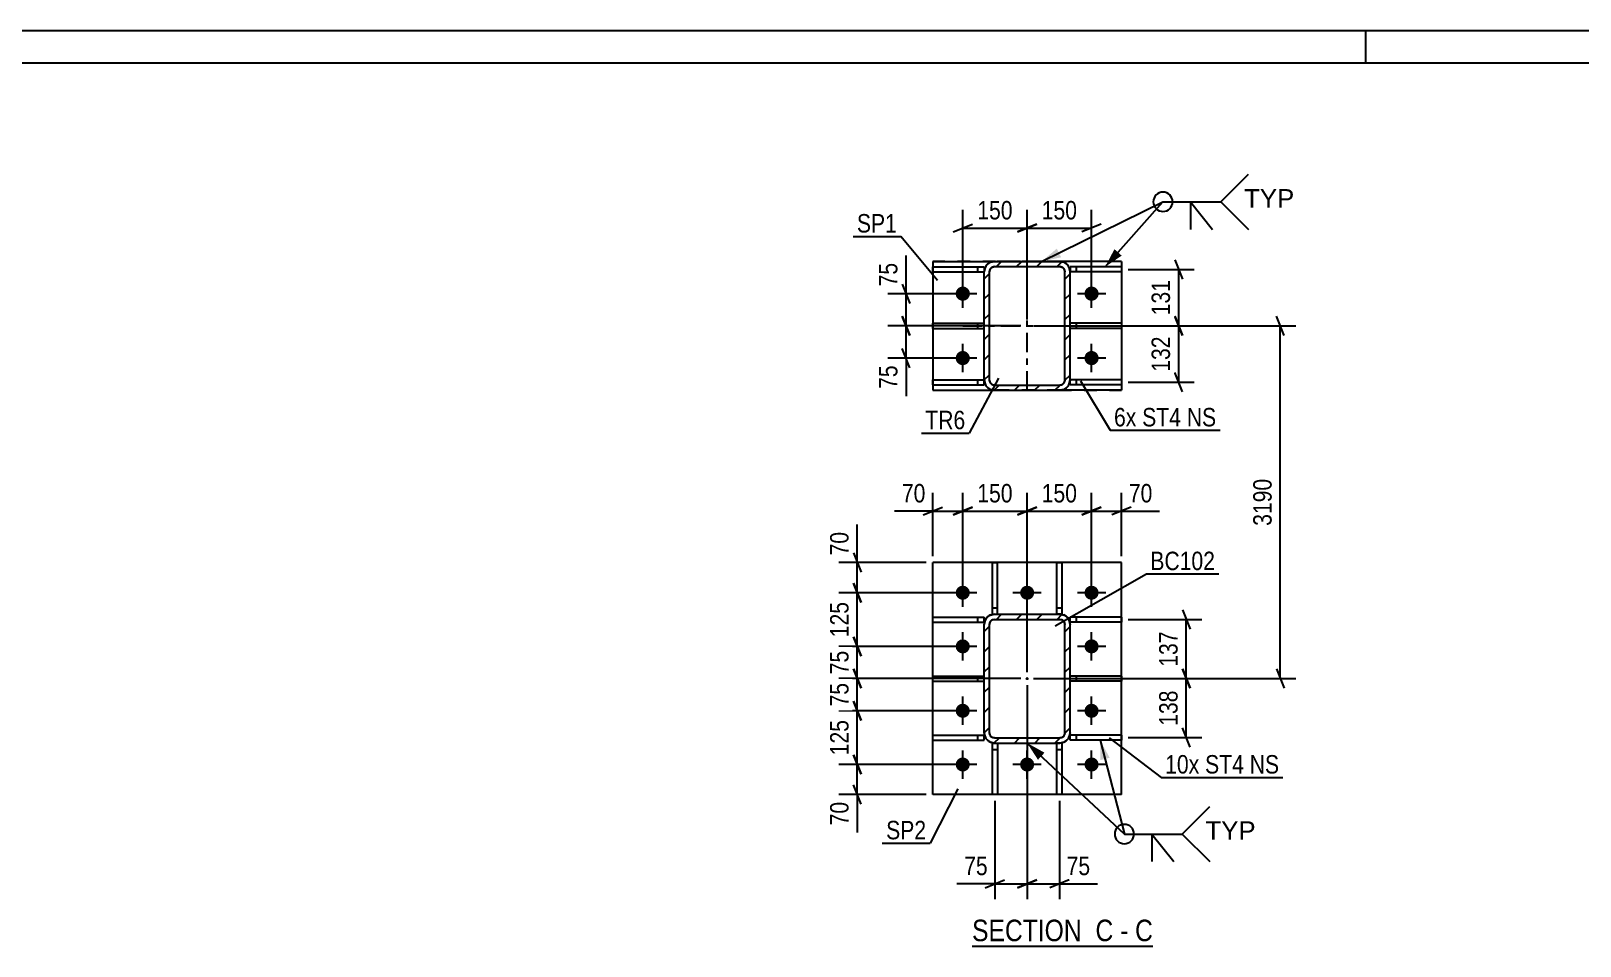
# Model space of a CAD drawing. Header units: millimetres. Extents: x -109 to 1080, y -501 to 340.
# Drawn here: x 662.5 to 903.1, y 197.4 to 339.5 of the extents above; entities that cross this region are included whole.
import ezdxf

# ---------------------------------------------------------------- set-up
doc = ezdxf.new("R2010")
doc.units = ezdxf.units.MM
doc.linetypes.add('DXK_LINE_DOT2', pattern=[3.9198, 1.9599, -1.9599])
doc.linetypes.add('DXK_LINE_DOT3', pattern=[5.9187, 2.979, -0.9799, 0.9799, -0.9799])
doc.styles.add('Arial', font='ARIAL.TTF', dxfattribs={"height": 0.2})
doc.styles.add('Arial Narrow', font='ARIALN.TTF', dxfattribs={"height": 0.2})

# ---------------------------------------------------------------- blocks, each defined once
blk = doc.blocks.new('Unknown-389666448-1162')
at = {"color": 5, "linetype": 'Continuous'}
for p, q in [((1079.83, 339.51), (-109.17, 339.51)), ((869.83, 334.51), (869.83, 339.51)), ((1074.83, 334.51), (-104.17, 334.51))]:
    blk.add_line(p, q, dxfattribs=at)
blk = doc.blocks.new('Unknown-389666448-14 - 2892')
at = {"color": 6, "linetype": 'Continuous'}
blk.add_line((808.67, 197.44), (836.75, 197.44), dxfattribs=at)
at = {"color": 0, "linetype": 'Continuous'}
blk.add_wipeout([(826.78, 198.19), (826.78, 201.69), (808.67, 201.69), (808.67, 198.19)], dxfattribs=at)
at = {"color": 7, "linetype": 'Continuous', "style": 'Arial Narrow'}
blk.add_text('SECTION ', height=3.34, dxfattribs=at).set_placement((808.67, 198.19))
at = {"color": 0, "linetype": 'Continuous'}
blk.add_wipeout([(830.6, 198.19), (830.6, 201.69), (827.83, 201.69), (827.83, 198.19)], dxfattribs=at)
at = {"color": 7, "linetype": 'Continuous', "style": 'Arial Narrow'}
blk.add_text('C', height=3.34, dxfattribs=at).set_placement((827.83, 198.19))
at = {"color": 0, "linetype": 'Continuous'}
blk.add_wipeout([(832.93, 198.19), (832.93, 201.69), (831.65, 201.69), (831.65, 198.19)], dxfattribs=at)
at = {"color": 7, "linetype": 'Continuous', "style": 'Arial Narrow'}
blk.add_text('-', height=3.34, dxfattribs=at).set_placement((831.65, 198.19))
at = {"color": 0, "linetype": 'Continuous'}
blk.add_wipeout([(836.75, 198.19), (836.75, 201.69), (833.98, 201.69), (833.98, 198.19)], dxfattribs=at)
at = {"color": 7, "linetype": 'Continuous', "style": 'Arial Narrow'}
blk.add_text('C', height=3.34, dxfattribs=at).set_placement((833.98, 198.19))
blk = doc.blocks.new('Part-389666448-2923 - 2892')
at = {"color": 2, "linetype": 'Continuous'}
for p, q in [((831.89, 248.52), (823.89, 248.52)), ((823.89, 247.72), (823.89, 248.52)), ((831.89, 248.52), (831.89, 247.72)), ((831.89, 247.72), (823.89, 247.72))]:
    blk.add_line(p, q, dxfattribs=at)
at = {"color": 7, "linetype": 'DXK_LINE_DOT2'}
blk.add_line((824.89, 247.72), (824.89, 248.52), dxfattribs=at)
blk = doc.blocks.new('Bolt-389666448-2992 - 2892')
at = {"linetype": 'Continuous'}
for points in [[(807.22, 299.82), (807.45, 299.8), (807.67, 299.73), (807.87, 299.61), (808.04, 299.46), (808.17, 299.27), (808.27, 299.06), (808.32, 298.84), (808.32, 298.61), (808.27, 298.38), (808.17, 298.17), (808.04, 297.99), (807.87, 297.83), (807.67, 297.72), (807.45, 297.65), (807.22, 297.62), (806.99, 297.65), (806.77, 297.72), (806.58, 297.83), (806.4, 297.99), (806.27, 298.17), (806.18, 298.38), (806.13, 298.61), (806.13, 298.84), (806.18, 299.06), (806.27, 299.27), (806.4, 299.46), (806.58, 299.61), (806.77, 299.73), (806.99, 299.8)], [(827.22, 299.82), (827.45, 299.8), (827.67, 299.73), (827.87, 299.61), (828.04, 299.46), (828.17, 299.27), (828.27, 299.06), (828.32, 298.84), (828.32, 298.61), (828.27, 298.38), (828.17, 298.17), (828.04, 297.99), (827.87, 297.83), (827.67, 297.72), (827.45, 297.65), (827.22, 297.62), (826.99, 297.65), (826.77, 297.72), (826.58, 297.83), (826.4, 297.99), (826.27, 298.17), (826.18, 298.38), (826.13, 298.61), (826.13, 298.84), (826.18, 299.06), (826.27, 299.27), (826.4, 299.46), (826.58, 299.61), (826.77, 299.73), (826.99, 299.8)], [(807.22, 289.82), (807.45, 289.8), (807.67, 289.73), (807.87, 289.61), (808.04, 289.46), (808.17, 289.27), (808.27, 289.06), (808.32, 288.84), (808.32, 288.61), (808.27, 288.38), (808.17, 288.17), (808.04, 287.99), (807.87, 287.83), (807.67, 287.72), (807.45, 287.65), (807.22, 287.62), (806.99, 287.65), (806.77, 287.72), (806.58, 287.83), (806.4, 287.99), (806.27, 288.17), (806.18, 288.38), (806.13, 288.61), (806.13, 288.84), (806.18, 289.06), (806.27, 289.27), (806.4, 289.46), (806.58, 289.61), (806.77, 289.73), (806.99, 289.8)], [(827.22, 289.82), (827.45, 289.8), (827.67, 289.73), (827.87, 289.61), (828.04, 289.46), (828.17, 289.27), (828.27, 289.06), (828.32, 288.84), (828.32, 288.61), (828.27, 288.38), (828.17, 288.17), (828.04, 287.99), (827.87, 287.83), (827.67, 287.72), (827.45, 287.65), (827.22, 287.62), (826.99, 287.65), (826.77, 287.72), (826.58, 287.83), (826.4, 287.99), (826.27, 288.17), (826.18, 288.38), (826.13, 288.61), (826.13, 288.84), (826.18, 289.06), (826.27, 289.27), (826.4, 289.46), (826.58, 289.61), (826.77, 289.73), (826.99, 289.8)]]:
    blk.add_hatch(color=1, dxfattribs=at).paths.add_polyline_path(points)
at = {"color": 1, "linetype": 'Continuous'}
for p, q in [((807.22, 296.52), (807.22, 300.92)), ((827.22, 296.52), (827.22, 300.92)), ((809.42, 298.72), (805.02, 298.72)), ((829.42, 298.72), (825.02, 298.72)), ((809.42, 288.72), (805.02, 288.72)), ((807.22, 286.52), (807.22, 290.92)), ((829.42, 288.72), (825.02, 288.72)), ((827.22, 286.52), (827.22, 290.92))]:
    blk.add_line(p, q, dxfattribs=at)
blk = doc.blocks.new('Part-389666448-2928 - 2892')
at = {"color": 2, "linetype": 'Continuous'}
for p, q in [((831.89, 230.19), (823.89, 230.19)), ((823.89, 229.39), (823.89, 230.19)), ((831.89, 229.39), (823.89, 229.39)), ((831.89, 230.19), (831.89, 229.39))]:
    blk.add_line(p, q, dxfattribs=at)
at = {"color": 7, "linetype": 'DXK_LINE_DOT2'}
blk.add_line((824.89, 229.39), (824.89, 230.19), dxfattribs=at)
blk = doc.blocks.new('Part-389666448-2968 - 2892')
at = {"color": 2, "linetype": 'Continuous'}
for p, q in [((831.89, 239.36), (823.89, 239.36)), ((831.89, 238.56), (823.89, 238.56)), ((831.89, 239.36), (831.89, 238.56))]:
    blk.add_line(p, q, dxfattribs=at)
at = {"color": 7, "linetype": 'DXK_LINE_DOT2'}
for p, q in [((823.89, 238.56), (823.89, 239.36)), ((824.89, 238.56), (824.89, 239.36))]:
    blk.add_line(p, q, dxfattribs=at)
blk = doc.blocks.new('Part-389666448-3024 - 2892')
at = {"color": 2, "linetype": 'Continuous'}
for p, q in [((831.89, 302.89), (823.89, 302.89)), ((823.89, 302.89), (823.89, 302.12)), ((831.89, 302.09), (823.89, 302.09)), ((831.89, 302.89), (831.89, 302.09))]:
    blk.add_line(p, q, dxfattribs=at)
at = {"color": 7, "linetype": 'DXK_LINE_DOT2'}
for p, q in [((823.89, 302.12), (823.89, 302.09)), ((824.89, 302.09), (824.89, 302.89))]:
    blk.add_line(p, q, dxfattribs=at)
blk = doc.blocks.new('Part-389666448-2903 - 2892')
at = {"linetype": 'Continuous'}
h = blk.add_hatch(dxfattribs=at)
h.set_pattern_fill('', scale=0.7, style=0, pattern_type=0)
h.set_pattern_definition([(45, (810.5554, 285.3222), (-1.57154, 1.57154), [])])
h.paths.add_polyline_path([(810.56, 302.12), (810.56, 285.32), (810.68, 284.71), (811.02, 284.19), (811.54, 283.84), (812.16, 283.72), (822.29, 283.72), (822.9, 283.84), (823.42, 284.19), (823.77, 284.71), (823.89, 285.32), (823.89, 302.12), (823.77, 302.73), (823.42, 303.25), (822.9, 303.6), (822.29, 303.72), (812.16, 303.72), (811.54, 303.6), (811.02, 303.25), (810.68, 302.73)])
h.paths.add_polyline_path([(811.59, 302.69), (811.85, 302.86), (812.16, 302.92), (822.29, 302.92), (822.59, 302.86), (822.85, 302.69), (823.03, 302.43), (823.09, 302.12), (823.09, 285.32), (823.03, 285.02), (822.85, 284.76), (822.59, 284.58), (822.29, 284.52), (812.16, 284.52), (811.85, 284.58), (811.59, 284.76), (811.42, 285.02), (811.36, 285.32), (811.36, 302.12), (811.42, 302.43)])
at = {"color": 7, "linetype": 'DXK_LINE_DOT2'}
for p, q in [((811.54, 303.6), (812.16, 303.72)), ((812.16, 303.72), (822.29, 303.72)), ((822.29, 303.72), (822.9, 303.6)), ((810.56, 302.12), (810.68, 302.73)), ((810.56, 285.32), (810.56, 302.12)), ((811.42, 302.43), (811.36, 302.12)), ((811.36, 285.32), (811.36, 302.12)), ((812.16, 302.92), (811.85, 302.86)), ((812.16, 302.92), (822.29, 302.92)), ((822.59, 302.86), (822.29, 302.92)), ((823.09, 302.12), (823.03, 302.43)), ((823.09, 285.32), (823.09, 302.12)), ((823.77, 302.73), (823.89, 302.12)), ((823.89, 285.32), (823.89, 302.12)), ((810.68, 284.71), (810.56, 285.32)), ((811.36, 285.32), (811.42, 285.02)), ((812.16, 283.72), (811.54, 283.84)), ((811.85, 284.58), (812.16, 284.52)), ((812.16, 284.52), (822.29, 284.52)), ((822.29, 284.52), (822.59, 284.58)), ((822.9, 283.84), (822.29, 283.72)), ((823.03, 285.02), (823.09, 285.32)), ((823.89, 285.32), (823.77, 284.71)), ((812.16, 283.72), (822.29, 283.72))]:
    blk.add_line(p, q, dxfattribs=at)
at = {"color": 2, "linetype": 'Continuous'}
for p, q in [((812.16, 303.72), (811.54, 303.6)), ((812.16, 303.72), (822.29, 303.72)), ((822.9, 303.6), (822.29, 303.72)), ((810.68, 302.73), (810.56, 302.12)), ((810.56, 285.32), (810.56, 302.12)), ((811.36, 302.12), (811.42, 302.43)), ((811.36, 285.32), (811.36, 302.12)), ((811.85, 302.86), (812.16, 302.92)), ((812.16, 302.92), (822.29, 302.92)), ((822.29, 302.92), (822.59, 302.86)), ((823.03, 302.43), (823.09, 302.12)), ((823.09, 285.32), (823.09, 302.12)), ((823.89, 302.12), (823.77, 302.73)), ((823.89, 285.32), (823.89, 302.12)), ((810.56, 285.32), (810.68, 284.71)), ((811.42, 285.02), (811.36, 285.32)), ((811.54, 283.84), (812.16, 283.72)), ((812.16, 284.52), (811.85, 284.58)), ((812.16, 284.52), (822.29, 284.52)), ((822.59, 284.58), (822.29, 284.52)), ((822.29, 283.72), (822.9, 283.84)), ((823.09, 285.32), (823.03, 285.02)), ((823.77, 284.71), (823.89, 285.32)), ((812.16, 283.72), (822.29, 283.72))]:
    blk.add_line(p, q, dxfattribs=at)
at = {"color": 7, "linetype": 'DXK_LINE_DOT3'}
for p, q in [((817.22, 283.72), (817.22, 303.72)), ((807.22, 293.72), (827.22, 293.72))]:
    blk.add_line(p, q, dxfattribs=at)
at = {"color": 7, "linetype": 'DXK_LINE_DOT2'}
for centre, radius, start, end in [((812.16, 302.12), 1.6, 112.5, 157.5), ((822.29, 302.12), 1.6, 22.5, 67.5), ((812.16, 302.12), 0.8, 112.5, 157.5), ((822.29, 302.12), 0.8, 22.5, 67.5), ((812.16, 285.32), 1.6, 202.5, 247.5), ((812.16, 285.32), 0.8, 202.5, 247.5), ((822.29, 285.32), 0.8, 292.5, 337.5), ((822.29, 285.32), 1.6, 292.5, 337.5)]:
    blk.add_arc(centre, radius, start, end, dxfattribs=at)
at = {"color": 2, "linetype": 'Continuous'}
for centre, radius, start, end in [((812.16, 302.12), 1.6, 112.5, 157.5), ((822.29, 302.12), 1.6, 22.5, 67.5), ((812.16, 302.12), 0.8, 112.5, 157.5), ((822.29, 302.12), 0.8, 22.5, 67.5), ((812.16, 285.32), 1.6, 202.5, 247.5), ((812.16, 285.32), 0.8, 202.5, 247.5), ((822.29, 285.32), 0.8, 292.5, 337.5), ((822.29, 285.32), 1.6, 292.5, 337.5)]:
    blk.add_arc(centre, radius, start, end, dxfattribs=at)
blk = doc.blocks.new('Part-389666448-2908 - 2892')
at = {"linetype": 'Continuous'}
h = blk.add_hatch(dxfattribs=at)
h.set_pattern_fill('', scale=0.7, style=0, pattern_type=0)
h.set_pattern_definition([(45, (810.5554, 230.5555), (-1.57154, 1.57154), [])])
h.paths.add_polyline_path([(810.56, 247.36), (810.56, 230.56), (810.68, 229.94), (811.02, 229.42), (811.54, 229.08), (812.16, 228.96), (822.29, 228.96), (822.9, 229.08), (823.42, 229.42), (823.77, 229.94), (823.89, 230.56), (823.89, 247.36), (823.77, 247.97), (823.42, 248.49), (822.9, 248.83), (822.29, 248.96), (812.16, 248.96), (811.54, 248.83), (811.02, 248.49), (810.68, 247.97)])
h.paths.add_polyline_path([(811.59, 247.92), (811.85, 248.09), (812.16, 248.16), (822.29, 248.16), (822.59, 248.09), (822.85, 247.92), (823.03, 247.66), (823.09, 247.36), (823.09, 230.56), (823.03, 230.25), (822.85, 229.99), (822.59, 229.82), (822.29, 229.76), (812.16, 229.76), (811.85, 229.82), (811.59, 229.99), (811.42, 230.25), (811.36, 230.56), (811.36, 247.36), (811.42, 247.66)])
blk.add_hatch(color=30, dxfattribs=at).paths.add_polyline_path([(817.22, 238.86, -1), (817.22, 239.06, -1)])
at = {"color": 7, "linetype": 'DXK_LINE_DOT2'}
for p, q in [((810.56, 247.36), (810.68, 247.97)), ((811.54, 248.83), (812.16, 248.96)), ((812.16, 248.16), (811.85, 248.09)), ((812.16, 248.96), (822.29, 248.96)), ((812.16, 248.16), (822.29, 248.16)), ((822.29, 248.96), (822.9, 248.83)), ((822.59, 248.09), (822.29, 248.16)), ((823.77, 247.97), (823.89, 247.36)), ((810.56, 230.56), (810.56, 247.36)), ((811.42, 247.66), (811.36, 247.36)), ((811.36, 230.56), (811.36, 247.36)), ((823.09, 247.36), (823.03, 247.66)), ((823.09, 230.56), (823.09, 247.36)), ((823.89, 230.56), (823.89, 247.36)), ((810.68, 229.94), (810.56, 230.56)), ((811.36, 230.56), (811.42, 230.25)), ((812.16, 228.96), (811.54, 229.08)), ((811.85, 229.82), (812.16, 229.76)), ((812.16, 229.76), (822.29, 229.76)), ((812.16, 228.96), (822.29, 228.96)), ((822.29, 229.76), (822.59, 229.82)), ((822.9, 229.08), (822.29, 228.96)), ((823.03, 230.25), (823.09, 230.56)), ((823.89, 230.56), (823.77, 229.94))]:
    blk.add_line(p, q, dxfattribs=at)
at = {"color": 2, "linetype": 'Continuous'}
for p, q in [((810.68, 247.97), (810.56, 247.36)), ((812.16, 248.96), (811.54, 248.83)), ((811.85, 248.09), (812.16, 248.16)), ((812.16, 248.96), (822.29, 248.96)), ((812.16, 248.16), (822.29, 248.16)), ((822.9, 248.83), (822.29, 248.96)), ((822.29, 248.16), (822.59, 248.09)), ((823.89, 247.36), (823.77, 247.97)), ((810.56, 230.56), (810.56, 247.36)), ((811.36, 247.36), (811.42, 247.66)), ((811.36, 230.56), (811.36, 247.36)), ((823.03, 247.66), (823.09, 247.36)), ((823.09, 230.56), (823.09, 247.36)), ((823.89, 230.56), (823.89, 247.36)), ((810.56, 230.56), (810.68, 229.94)), ((811.42, 230.25), (811.36, 230.56)), ((811.54, 229.08), (812.16, 228.96)), ((812.16, 229.76), (811.85, 229.82)), ((812.16, 229.76), (822.29, 229.76)), ((812.16, 228.96), (822.29, 228.96)), ((822.59, 229.82), (822.29, 229.76)), ((822.29, 228.96), (822.9, 229.08)), ((823.09, 230.56), (823.03, 230.25)), ((823.77, 229.94), (823.89, 230.56))]:
    blk.add_line(p, q, dxfattribs=at)
at = {"color": 7, "linetype": 'DXK_LINE_DOT3'}
blk.add_line((817.22, 238.96), (817.22, 238.96), dxfattribs=at)
at = {"color": 30, "linetype": 'DXK_LINE_DOT3'}
blk.add_line((817.22, 238.96), (817.22, 238.96), dxfattribs=at)
at = {"color": 30, "linetype": 'Continuous'}
blk.add_circle((817.22, 238.96), 0.1, dxfattribs=at)
at = {"color": 7, "linetype": 'DXK_LINE_DOT2'}
for centre, radius, start, end in [((812.16, 247.36), 1.6, 112.5, 157.5), ((812.16, 247.36), 0.8, 112.5, 157.5), ((822.29, 247.36), 0.8, 22.5, 67.5), ((822.29, 247.36), 1.6, 22.5, 67.5), ((812.16, 230.56), 1.6, 202.5, 247.5), ((812.16, 230.56), 0.8, 202.5, 247.5), ((822.29, 230.56), 0.8, 292.5, 337.5), ((822.29, 230.56), 1.6, 292.5, 337.5)]:
    blk.add_arc(centre, radius, start, end, dxfattribs=at)
at = {"color": 2, "linetype": 'Continuous'}
for centre, radius, start, end in [((812.16, 247.36), 1.6, 112.5, 157.5), ((812.16, 247.36), 0.8, 112.5, 157.5), ((822.29, 247.36), 0.8, 22.5, 67.5), ((822.29, 247.36), 1.6, 22.5, 67.5), ((812.16, 230.56), 1.6, 202.5, 247.5), ((812.16, 230.56), 0.8, 202.5, 247.5), ((822.29, 230.56), 0.8, 292.5, 337.5), ((822.29, 230.56), 1.6, 292.5, 337.5)]:
    blk.add_arc(centre, radius, start, end, dxfattribs=at)
blk = doc.blocks.new('Part-389666448-2939 - 2892')
at = {"color": 2, "linetype": 'Continuous'}
for p, q in [((802.56, 220.96), (802.56, 256.96)), ((831.89, 256.96), (802.56, 256.96)), ((831.89, 220.96), (831.89, 256.96)), ((831.89, 220.96), (802.56, 220.96))]:
    blk.add_line(p, q, dxfattribs=at)
blk = doc.blocks.new('Part-389666448-2944 - 2892')
at = {"color": 2, "linetype": 'Continuous'}
for p, q in [((802.56, 303.72), (802.56, 283.72)), ((802.56, 303.72), (812.16, 303.72)), ((831.89, 303.72), (822.29, 303.72)), ((831.89, 303.72), (831.89, 283.72)), ((802.56, 283.72), (802.56, 283.72)), ((802.56, 283.72), (812.16, 283.72)), ((831.89, 283.72), (822.29, 283.72)), ((831.89, 283.72), (831.89, 283.72))]:
    blk.add_line(p, q, dxfattribs=at)
at = {"color": 7, "linetype": 'DXK_LINE_DOT2'}
for p, q in [((802.56, 303.72), (802.56, 303.72)), ((831.89, 303.72), (802.56, 303.72)), ((822.29, 303.72), (812.16, 303.72)), ((831.89, 303.72), (831.89, 303.72)), ((802.56, 283.72), (831.89, 283.72)), ((822.29, 283.72), (812.16, 283.72))]:
    blk.add_line(p, q, dxfattribs=at)
blk = doc.blocks.new('Part-389666448-2973 - 2892')
at = {"color": 2, "linetype": 'Continuous'}
for p, q in [((802.56, 247.72), (802.56, 248.52)), ((802.56, 248.52), (810.56, 248.52)), ((810.56, 247.72), (810.56, 248.52)), ((802.56, 247.72), (810.56, 247.72))]:
    blk.add_line(p, q, dxfattribs=at)
at = {"color": 7, "linetype": 'DXK_LINE_DOT2'}
blk.add_line((809.56, 247.72), (809.56, 248.52), dxfattribs=at)
blk = doc.blocks.new('Part-389666448-2978 - 2892')
at = {"color": 2, "linetype": 'Continuous'}
for p, q in [((811.82, 220.96), (811.82, 228.96)), ((811.82, 228.96), (812.16, 228.96)), ((812.62, 228.96), (812.62, 220.96)), ((812.62, 220.96), (811.82, 220.96))]:
    blk.add_line(p, q, dxfattribs=at)
at = {"color": 7, "linetype": 'DXK_LINE_DOT2'}
for p, q in [((812.16, 228.96), (812.62, 228.96)), ((811.82, 227.96), (812.62, 227.96))]:
    blk.add_line(p, q, dxfattribs=at)
blk = doc.blocks.new('Part-389666448-2983 - 2892')
at = {"color": 2, "linetype": 'Continuous'}
for p, q in [((821.82, 220.96), (821.82, 228.96)), ((822.62, 228.96), (822.29, 228.96)), ((822.62, 228.96), (822.62, 220.96)), ((822.62, 220.96), (821.82, 220.96))]:
    blk.add_line(p, q, dxfattribs=at)
at = {"color": 7, "linetype": 'DXK_LINE_DOT2'}
for p, q in [((822.29, 228.96), (821.82, 228.96)), ((821.82, 227.96), (822.62, 227.96))]:
    blk.add_line(p, q, dxfattribs=at)
blk = doc.blocks.new('Bolt-389666448-2991 - 2892')
at = {"linetype": 'Continuous'}
for points in [[(806.12, 252.29, -1), (808.32, 252.29, -1)], [(816.12, 252.29, -1), (818.32, 252.29, -1)], [(826.12, 252.29, -1), (828.32, 252.29, -1)], [(806.12, 243.96, -1), (808.32, 243.96, -1)], [(826.12, 243.96, -1), (828.32, 243.96, -1)], [(806.12, 233.96, -1), (808.32, 233.96, -1)], [(826.12, 233.96, -1), (828.32, 233.96, -1)], [(806.12, 225.62, -1), (808.32, 225.62, -1)], [(816.12, 225.62, -1), (818.32, 225.62, -1)], [(826.12, 225.62, -1), (828.32, 225.62, -1)]]:
    blk.add_hatch(color=1, dxfattribs=at).paths.add_polyline_path(points)
at = {"color": 1, "linetype": 'Continuous'}
for p, q in [((807.22, 250.09), (807.22, 254.49)), ((817.22, 250.09), (817.22, 254.49)), ((827.22, 250.09), (827.22, 254.49)), ((809.42, 252.29), (805.02, 252.29)), ((819.42, 252.29), (815.02, 252.29)), ((829.42, 252.29), (825.02, 252.29)), ((807.22, 241.76), (807.22, 246.16)), ((827.22, 241.76), (827.22, 246.16)), ((809.42, 243.96), (805.02, 243.96)), ((829.42, 243.96), (825.02, 243.96)), ((807.22, 231.76), (807.22, 236.16)), ((827.22, 231.76), (827.22, 236.16)), ((809.42, 233.96), (805.02, 233.96)), ((829.42, 233.96), (825.02, 233.96)), ((807.22, 223.42), (807.22, 227.82)), ((817.22, 223.42), (817.22, 227.82)), ((827.22, 223.42), (827.22, 227.82)), ((809.42, 225.62), (805.02, 225.62)), ((819.42, 225.62), (815.02, 225.62)), ((829.42, 225.62), (825.02, 225.62))]:
    blk.add_line(p, q, dxfattribs=at)
blk = doc.blocks.new('Part-389666448-3019 - 2892')
at = {"color": 2, "linetype": 'Continuous'}
for p, q in [((831.89, 285.36), (823.89, 285.36)), ((823.89, 284.56), (823.89, 285.32)), ((831.89, 284.56), (823.89, 284.56)), ((831.89, 285.36), (831.89, 284.56))]:
    blk.add_line(p, q, dxfattribs=at)
at = {"color": 7, "linetype": 'DXK_LINE_DOT2'}
for p, q in [((823.89, 285.32), (823.89, 285.36)), ((823.89, 285.36), (823.89, 285.32)), ((824.89, 284.56), (824.89, 285.36))]:
    blk.add_line(p, q, dxfattribs=at)
blk = doc.blocks.new('Part-389666448-3029 - 2892')
at = {"color": 2, "linetype": 'Continuous'}
for p, q in [((831.89, 294.12), (823.89, 294.12)), ((831.89, 294.12), (831.89, 293.32)), ((831.89, 293.32), (823.89, 293.32))]:
    blk.add_line(p, q, dxfattribs=at)
at = {"color": 7, "linetype": 'DXK_LINE_DOT2'}
for p, q in [((823.89, 293.32), (823.89, 294.12)), ((824.89, 293.32), (824.89, 294.12))]:
    blk.add_line(p, q, dxfattribs=at)
blk = doc.blocks.new('Part-389666448-3034 - 2892')
at = {"color": 2, "linetype": 'Continuous'}
for p, q in [((802.56, 284.56), (802.56, 285.36)), ((802.56, 285.36), (810.56, 285.36)), ((802.56, 284.56), (810.56, 284.56)), ((810.56, 284.56), (810.56, 285.32))]:
    blk.add_line(p, q, dxfattribs=at)
at = {"color": 7, "linetype": 'DXK_LINE_DOT2'}
for p, q in [((809.56, 284.56), (809.56, 285.36)), ((810.56, 285.32), (810.56, 285.36)), ((810.56, 285.36), (810.56, 285.32))]:
    blk.add_line(p, q, dxfattribs=at)
blk = doc.blocks.new('Part-389666448-3039 - 2892')
at = {"color": 2, "linetype": 'Continuous'}
for p, q in [((802.56, 302.09), (802.56, 302.89)), ((802.56, 302.89), (810.56, 302.89)), ((802.56, 302.09), (810.56, 302.09)), ((810.56, 302.89), (810.56, 302.12))]:
    blk.add_line(p, q, dxfattribs=at)
at = {"color": 7, "linetype": 'DXK_LINE_DOT2'}
for p, q in [((809.56, 302.09), (809.56, 302.89)), ((810.56, 302.12), (810.56, 302.09))]:
    blk.add_line(p, q, dxfattribs=at)
blk = doc.blocks.new('Part-389666448-3044 - 2892')
at = {"color": 2, "linetype": 'Continuous'}
for p, q in [((802.56, 293.32), (802.56, 294.12)), ((802.56, 294.12), (810.56, 294.12)), ((802.56, 293.32), (810.56, 293.32))]:
    blk.add_line(p, q, dxfattribs=at)
at = {"color": 7, "linetype": 'DXK_LINE_DOT2'}
for p, q in [((809.56, 293.32), (809.56, 294.12)), ((810.56, 293.32), (810.56, 294.12))]:
    blk.add_line(p, q, dxfattribs=at)
blk = doc.blocks.new('Part-389666448-3061 - 2892')
at = {"color": 2, "linetype": 'Continuous'}
for p, q in [((811.82, 248.96), (811.82, 256.96)), ((811.82, 256.96), (812.62, 256.96)), ((812.62, 248.96), (812.62, 256.96)), ((811.82, 248.96), (812.16, 248.96))]:
    blk.add_line(p, q, dxfattribs=at)
at = {"color": 7, "linetype": 'DXK_LINE_DOT2'}
for p, q in [((811.82, 249.96), (812.62, 249.96)), ((812.16, 248.96), (812.62, 248.96))]:
    blk.add_line(p, q, dxfattribs=at)
blk = doc.blocks.new('Part-389666448-3066 - 2892')
at = {"color": 2, "linetype": 'Continuous'}
for p, q in [((821.82, 248.96), (821.82, 256.96)), ((821.82, 256.96), (822.62, 256.96)), ((822.62, 256.96), (822.62, 248.96)), ((822.62, 248.96), (822.29, 248.96))]:
    blk.add_line(p, q, dxfattribs=at)
at = {"color": 7, "linetype": 'DXK_LINE_DOT2'}
for p, q in [((821.82, 249.96), (822.62, 249.96)), ((822.29, 248.96), (821.82, 248.96))]:
    blk.add_line(p, q, dxfattribs=at)
blk = doc.blocks.new('Part-389666448-3071 - 2892')
at = {"color": 2, "linetype": 'Continuous'}
for p, q in [((802.56, 229.39), (802.56, 230.19)), ((802.56, 230.19), (810.56, 230.19)), ((802.56, 229.39), (810.56, 229.39)), ((810.56, 229.39), (810.56, 230.19))]:
    blk.add_line(p, q, dxfattribs=at)
at = {"color": 7, "linetype": 'DXK_LINE_DOT2'}
blk.add_line((809.56, 229.39), (809.56, 230.19), dxfattribs=at)
blk = doc.blocks.new('Part-389666448-3076 - 2892')
at = {"color": 2, "linetype": 'Continuous'}
for p, q in [((802.56, 238.56), (802.56, 239.36)), ((802.56, 239.36), (810.56, 239.36)), ((802.56, 238.56), (810.56, 238.56))]:
    blk.add_line(p, q, dxfattribs=at)
at = {"color": 7, "linetype": 'DXK_LINE_DOT2'}
for p, q in [((809.56, 238.56), (809.56, 239.36)), ((810.56, 238.56), (810.56, 239.36))]:
    blk.add_line(p, q, dxfattribs=at)
blk = doc.blocks.new('StraightDimension-389666448-28331 - 2892')
at = {"color": 7, "linetype": 'Continuous'}
for p, q in [((790.24, 253.79), (791.44, 250.79)), ((806.22, 252.29), (787.99, 252.29)), ((790.84, 243.96), (790.84, 252.29)), ((791.44, 242.46), (790.24, 245.46)), ((806.22, 243.96), (787.99, 243.96))]:
    blk.add_line(p, q, dxfattribs=at)
at = {"color": 0}
blk.add_wipeout([(790.09, 251.46), (785.89, 251.46), (785.89, 244.78), (790.09, 244.78)], dxfattribs=at)
at = {"color": 3, "style": 'Arial Narrow'}
blk.add_text('125', height=2.863, rotation=90.0002, dxfattribs=at).set_placement((789.49, 245.38))
blk = doc.blocks.new('StraightDimension-389666448-28243 - 2892')
at = {"color": 7, "linetype": 'Continuous'}
for p, q in [((827.22, 253.29), (827.22, 267.81)), ((831.89, 257.96), (831.89, 267.81)), ((825.72, 264.36), (828.72, 265.56)), ((827.22, 264.96), (831.89, 264.96)), ((833.39, 265.56), (830.39, 264.36))]:
    blk.add_line(p, q, dxfattribs=at)
at = {"color": 0}
blk.add_wipeout([(837.27, 265.71), (837.27, 269.91), (832.41, 269.91), (832.41, 265.71)], dxfattribs=at)
at = {"color": 7, "linetype": 'Continuous'}
blk.add_line((831.89, 264.96), (837.79, 264.96), dxfattribs=at)
blk.add_line((831.89, 264.96), (837.79, 264.96), dxfattribs=at)
at = {"color": 3, "style": 'Arial Narrow'}
blk.add_text('70', height=2.863, dxfattribs=at).set_placement((833.01, 266.31))
blk = doc.blocks.new('StraightDimension-389666448-28179 - 2892')
at = {"color": 7, "linetype": 'Continuous'}
for p, q in [((817.22, 237.96), (817.22, 204.69)), ((812.22, 219.96), (812.22, 204.69)), ((810.72, 206.49), (813.72, 207.69)), ((812.22, 207.09), (817.22, 207.09)), ((818.72, 207.69), (815.72, 206.49))]:
    blk.add_line(p, q, dxfattribs=at)
at = {"color": 0}
blk.add_wipeout([(811.7, 207.84), (811.7, 212.04), (806.84, 212.04), (806.84, 207.84)], dxfattribs=at)
at = {"color": 7, "linetype": 'Continuous'}
blk.add_line((812.22, 207.09), (806.32, 207.09), dxfattribs=at)
blk.add_line((812.22, 207.09), (806.32, 207.09), dxfattribs=at)
at = {"color": 3, "style": 'Arial Narrow'}
blk.add_text('75', height=2.863, dxfattribs=at).set_placement((807.44, 208.44))
blk = doc.blocks.new('StraightDimension-389666448-28335 - 2892')
at = {"color": 7, "linetype": 'Continuous'}
for p, q in [((790.24, 227.12), (791.44, 224.12)), ((806.22, 225.62), (787.99, 225.62)), ((790.84, 220.96), (790.84, 225.62)), ((791.44, 219.46), (790.24, 222.46)), ((801.56, 220.96), (787.99, 220.96))]:
    blk.add_line(p, q, dxfattribs=at)
at = {"color": 0}
blk.add_wipeout([(790.09, 220.43), (785.89, 220.43), (785.89, 215.57), (790.09, 215.57)], dxfattribs=at)
at = {"color": 7, "linetype": 'Continuous'}
blk.add_line((790.84, 220.96), (790.84, 215.05), dxfattribs=at)
blk.add_line((790.84, 220.96), (790.84, 215.05), dxfattribs=at)
at = {"color": 3, "style": 'Arial Narrow'}
blk.add_text('70', height=2.863, rotation=90.0002, dxfattribs=at).set_placement((789.49, 216.17))
blk = doc.blocks.new('StraightDimension-389666448-3249 - 2892')
at = {"color": 7, "linetype": 'Continuous'}
for p, q in [((806.22, 298.72), (795.58, 298.72)), ((797.83, 300.22), (799.03, 297.22)), ((798.43, 293.72), (798.43, 298.72)), ((816.22, 293.72), (795.58, 293.72)), ((799.03, 292.22), (797.83, 295.22))]:
    blk.add_line(p, q, dxfattribs=at)
at = {"color": 0}
blk.add_wipeout([(797.68, 304.1), (793.48, 304.1), (793.48, 299.25), (797.68, 299.25)], dxfattribs=at)
at = {"color": 7, "linetype": 'Continuous'}
blk.add_line((798.43, 298.72), (798.43, 304.63), dxfattribs=at)
blk.add_line((798.43, 298.72), (798.43, 304.63), dxfattribs=at)
at = {"color": 3, "style": 'Arial Narrow'}
blk.add_text('75', height=2.863, rotation=90.0002, dxfattribs=at).set_placement((797.08, 299.85))
blk = doc.blocks.new('StraightDimension-389666448-28244 - 2892')
at = {"color": 7, "linetype": 'Continuous'}
for p, q in [((817.22, 239.96), (817.22, 267.81)), ((827.22, 253.29), (827.22, 267.81)), ((815.72, 264.36), (818.72, 265.56)), ((817.22, 264.96), (827.22, 264.96)), ((828.72, 265.56), (825.72, 264.36))]:
    blk.add_line(p, q, dxfattribs=at)
at = {"color": 0}
blk.add_wipeout([(825.56, 265.71), (825.56, 269.91), (818.88, 269.91), (818.88, 265.71)], dxfattribs=at)
at = {"color": 3, "style": 'Arial Narrow'}
blk.add_text('150', height=2.863, dxfattribs=at).set_placement((819.48, 266.31))
blk = doc.blocks.new('StraightDimension-389666448-28178 - 2892')
at = {"color": 7, "linetype": 'Continuous'}
for p, q in [((817.22, 237.96), (817.22, 204.69)), ((822.22, 219.96), (822.22, 204.69)), ((815.72, 206.49), (818.72, 207.69)), ((817.22, 207.09), (822.22, 207.09)), ((823.72, 207.69), (820.72, 206.49))]:
    blk.add_line(p, q, dxfattribs=at)
at = {"color": 0}
blk.add_wipeout([(827.6, 207.84), (827.6, 212.04), (822.75, 212.04), (822.75, 207.84)], dxfattribs=at)
at = {"color": 7, "linetype": 'Continuous'}
blk.add_line((822.22, 207.09), (828.13, 207.09), dxfattribs=at)
blk.add_line((822.22, 207.09), (828.13, 207.09), dxfattribs=at)
at = {"color": 3, "style": 'Arial Narrow'}
blk.add_text('75', height=2.863, dxfattribs=at).set_placement((823.35, 208.44))
blk = doc.blocks.new('StraightDimension-389666448-28332 - 2892')
at = {"color": 7, "linetype": 'Continuous'}
for p, q in [((790.24, 245.46), (791.44, 242.46)), ((806.22, 243.96), (787.99, 243.96)), ((790.84, 238.96), (790.84, 243.96)), ((816.22, 238.96), (787.99, 238.96)), ((791.44, 237.46), (790.24, 240.46))]:
    blk.add_line(p, q, dxfattribs=at)
at = {"color": 0}
blk.add_wipeout([(790.09, 243.88), (785.89, 243.88), (785.89, 239.03), (790.09, 239.03)], dxfattribs=at)
at = {"color": 3, "style": 'Arial Narrow'}
blk.add_text('75', height=2.863, rotation=90.0002, dxfattribs=at).set_placement((789.49, 239.63))
blk = doc.blocks.new('StraightDimension-389666448-28334 - 2892')
at = {"color": 7, "linetype": 'Continuous'}
for p, q in [((806.22, 233.96), (787.99, 233.96)), ((790.24, 235.46), (791.44, 232.46)), ((790.84, 225.62), (790.84, 233.96)), ((791.44, 224.12), (790.24, 227.12)), ((806.22, 225.62), (787.99, 225.62))]:
    blk.add_line(p, q, dxfattribs=at)
at = {"color": 0}
blk.add_wipeout([(790.09, 233.13), (785.89, 233.13), (785.89, 226.45), (790.09, 226.45)], dxfattribs=at)
at = {"color": 3, "style": 'Arial Narrow'}
blk.add_text('125', height=2.863, rotation=90.0002, dxfattribs=at).set_placement((789.49, 227.05))
blk = doc.blocks.new('StraightDimension-389666448-3201 - 2892')
at = {"color": 7, "linetype": 'Continuous'}
for p, q in [((818.22, 293.72), (858.93, 293.72)), ((857.13, 292.22), (855.93, 295.22)), ((856.53, 238.96), (856.53, 293.72)), ((818.22, 238.96), (858.93, 238.96)), ((855.93, 240.46), (857.13, 237.46))]:
    blk.add_line(p, q, dxfattribs=at)
at = {"color": 0}
blk.add_wipeout([(855.78, 270.6), (851.58, 270.6), (851.58, 262.08), (855.78, 262.08)], dxfattribs=at)
at = {"color": 3, "style": 'Arial Narrow'}
blk.add_text('3190', height=2.863, rotation=90.0002, dxfattribs=at).set_placement((855.18, 262.68))
blk = doc.blocks.new('StraightDimension-389666448-3234 - 2892')
at = {"color": 7, "linetype": 'Continuous'}
for p, q in [((818.22, 293.72), (843.15, 293.72)), ((840.15, 295.22), (841.35, 292.22)), ((840.75, 284.96), (840.75, 293.72)), ((841.35, 283.46), (840.15, 286.46)), ((832.89, 284.96), (843.15, 284.96))]:
    blk.add_line(p, q, dxfattribs=at)
at = {"color": 0}
blk.add_wipeout([(840, 292.68), (835.8, 292.68), (835.8, 286), (840, 286)], dxfattribs=at)
at = {"color": 3, "style": 'Arial Narrow'}
blk.add_text('132', height=2.863, rotation=90.0002, dxfattribs=at).set_placement((839.4, 286.6))
blk = doc.blocks.new('StraightDimension-389666448-3241 - 2892')
at = {"color": 7, "linetype": 'Continuous'}
for p, q in [((840.15, 303.99), (841.35, 300.99)), ((832.89, 302.49), (843.15, 302.49)), ((840.75, 293.72), (840.75, 302.49)), ((818.22, 293.72), (843.15, 293.72)), ((841.35, 292.22), (840.15, 295.22))]:
    blk.add_line(p, q, dxfattribs=at)
at = {"color": 0}
blk.add_wipeout([(840, 301.45), (835.8, 301.45), (835.8, 294.76), (840, 294.76)], dxfattribs=at)
at = {"color": 3, "style": 'Arial Narrow'}
blk.add_text('131', height=2.863, rotation=90.0002, dxfattribs=at).set_placement((839.4, 295.36))
blk = doc.blocks.new('StraightDimension-389666448-3260 - 2892')
at = {"color": 7, "linetype": 'Continuous'}
for p, q in [((816.22, 293.72), (795.58, 293.72)), ((797.83, 295.22), (799.03, 292.22)), ((798.43, 288.72), (798.43, 293.72)), ((806.22, 288.72), (795.58, 288.72)), ((799.03, 287.22), (797.83, 290.22))]:
    blk.add_line(p, q, dxfattribs=at)
at = {"color": 0}
blk.add_wipeout([(797.68, 288.2), (793.48, 288.2), (793.48, 283.34), (797.68, 283.34)], dxfattribs=at)
at = {"color": 7, "linetype": 'Continuous'}
blk.add_line((798.43, 288.72), (798.43, 282.82), dxfattribs=at)
blk.add_line((798.43, 288.72), (798.43, 282.82), dxfattribs=at)
at = {"color": 3, "style": 'Arial Narrow'}
blk.add_text('75', height=2.863, rotation=90.0002, dxfattribs=at).set_placement((797.08, 283.94))
blk = doc.blocks.new('StraightDimension-389666448-28245 - 2892')
at = {"color": 7, "linetype": 'Continuous'}
for p, q in [((807.22, 253.29), (807.22, 267.81)), ((817.22, 239.96), (817.22, 267.81)), ((805.72, 264.36), (808.72, 265.56)), ((807.22, 264.96), (817.22, 264.96)), ((818.72, 265.56), (815.72, 264.36))]:
    blk.add_line(p, q, dxfattribs=at)
at = {"color": 0}
blk.add_wipeout([(815.56, 265.71), (815.56, 269.91), (808.88, 269.91), (808.88, 265.71)], dxfattribs=at)
at = {"color": 3, "style": 'Arial Narrow'}
blk.add_text('150', height=2.863, dxfattribs=at).set_placement((809.48, 266.31))
blk = doc.blocks.new('StraightDimension-389666448-28445 - 2892')
at = {"color": 7, "linetype": 'Continuous'}
for p, q in [((818.22, 238.96), (844.33, 238.96)), ((841.33, 240.46), (842.53, 237.46)), ((841.93, 229.79), (841.93, 238.96)), ((842.53, 228.29), (841.33, 231.29)), ((832.89, 229.79), (844.33, 229.79))]:
    blk.add_line(p, q, dxfattribs=at)
at = {"color": 0}
blk.add_wipeout([(841.18, 237.71), (836.98, 237.71), (836.98, 231.03), (841.18, 231.03)], dxfattribs=at)
at = {"color": 3, "style": 'Arial Narrow'}
blk.add_text('138', height=2.863, rotation=90.0002, dxfattribs=at).set_placement((840.58, 231.63))
blk = doc.blocks.new('StraightDimension-389666448-28246 - 2892')
at = {"color": 7, "linetype": 'Continuous'}
for p, q in [((802.56, 257.96), (802.56, 267.81)), ((807.22, 253.29), (807.22, 267.81)), ((801.06, 264.36), (804.06, 265.56)), ((802.56, 264.96), (807.22, 264.96)), ((808.72, 265.56), (805.72, 264.36))]:
    blk.add_line(p, q, dxfattribs=at)
at = {"color": 0}
blk.add_wipeout([(802.03, 265.71), (802.03, 269.91), (797.17, 269.91), (797.17, 265.71)], dxfattribs=at)
at = {"color": 7, "linetype": 'Continuous'}
blk.add_line((802.56, 264.96), (796.65, 264.96), dxfattribs=at)
blk.add_line((802.56, 264.96), (796.65, 264.96), dxfattribs=at)
at = {"color": 3, "style": 'Arial Narrow'}
blk.add_text('70', height=2.863, dxfattribs=at).set_placement((797.77, 266.31))
blk = doc.blocks.new('StraightDimension-389666448-28330 - 2892')
at = {"color": 7, "linetype": 'Continuous'}
for p, q in [((790.24, 258.46), (791.44, 255.46)), ((801.56, 256.96), (787.99, 256.96)), ((790.84, 252.29), (790.84, 256.96)), ((791.44, 250.79), (790.24, 253.79)), ((806.22, 252.29), (787.99, 252.29))]:
    blk.add_line(p, q, dxfattribs=at)
at = {"color": 0}
blk.add_wipeout([(790.09, 262.34), (785.89, 262.34), (785.89, 257.48), (790.09, 257.48)], dxfattribs=at)
at = {"color": 7, "linetype": 'Continuous'}
blk.add_line((790.84, 256.96), (790.84, 262.86), dxfattribs=at)
blk.add_line((790.84, 256.96), (790.84, 262.86), dxfattribs=at)
at = {"color": 3, "style": 'Arial Narrow'}
blk.add_text('70', height=2.863, rotation=90.0002, dxfattribs=at).set_placement((789.49, 258.08))
blk = doc.blocks.new('StraightDimension-389666448-28333 - 2892')
at = {"color": 7, "linetype": 'Continuous'}
for p, q in [((816.22, 238.96), (787.99, 238.96)), ((790.24, 240.46), (791.44, 237.46)), ((790.84, 233.96), (790.84, 238.96)), ((806.22, 233.96), (787.99, 233.96)), ((791.44, 232.46), (790.24, 235.46))]:
    blk.add_line(p, q, dxfattribs=at)
at = {"color": 0}
blk.add_wipeout([(790.09, 238.88), (785.89, 238.88), (785.89, 234.03), (790.09, 234.03)], dxfattribs=at)
at = {"color": 3, "style": 'Arial Narrow'}
blk.add_text('75', height=2.863, rotation=90.0002, dxfattribs=at).set_placement((789.49, 234.63))
blk = doc.blocks.new('StraightDimension-389666448-28444 - 2892')
at = {"color": 7, "linetype": 'Continuous'}
for p, q in [((832.89, 248.12), (844.33, 248.12)), ((841.33, 249.62), (842.53, 246.62)), ((841.93, 238.96), (841.93, 248.12)), ((818.22, 238.96), (844.33, 238.96)), ((842.53, 237.46), (841.33, 240.46))]:
    blk.add_line(p, q, dxfattribs=at)
at = {"color": 0}
blk.add_wipeout([(841.18, 246.88), (836.98, 246.88), (836.98, 240.2), (841.18, 240.2)], dxfattribs=at)
at = {"color": 3, "style": 'Arial Narrow'}
blk.add_text('137', height=2.863, rotation=90.0002, dxfattribs=at).set_placement((840.58, 240.8))
blk = doc.blocks.new('StraightDimension-389666448-28705 - 2892')
at = {"color": 7, "linetype": 'Continuous'}
for p, q in [((817.22, 294.72), (817.22, 311.75)), ((827.22, 299.72), (827.22, 311.75)), ((815.72, 308.3), (818.72, 309.5)), ((817.22, 308.9), (827.22, 308.9)), ((828.72, 309.5), (825.72, 308.3))]:
    blk.add_line(p, q, dxfattribs=at)
at = {"color": 0}
blk.add_wipeout([(825.56, 309.65), (825.56, 313.85), (818.88, 313.85), (818.88, 309.65)], dxfattribs=at)
at = {"color": 3, "style": 'Arial Narrow'}
blk.add_text('150', height=2.863, dxfattribs=at).set_placement((819.48, 310.25))
blk = doc.blocks.new('StraightDimension-389666448-28706 - 2892')
at = {"color": 7, "linetype": 'Continuous'}
for p, q in [((807.22, 299.72), (807.22, 311.75)), ((817.22, 294.72), (817.22, 311.75)), ((805.72, 308.3), (808.72, 309.5)), ((807.22, 308.9), (817.22, 308.9)), ((818.72, 309.5), (815.72, 308.3))]:
    blk.add_line(p, q, dxfattribs=at)
at = {"color": 0}
blk.add_wipeout([(815.56, 309.65), (815.56, 313.85), (808.88, 313.85), (808.88, 309.65)], dxfattribs=at)
at = {"color": 3, "style": 'Arial Narrow'}
blk.add_text('150', height=2.863, dxfattribs=at).set_placement((809.48, 310.25))
blk = doc.blocks.new('Mark-389666448-2899 - 2892')
at = {"color": 0}
blk.add_wipeout([(807.61, 277.68), (807.61, 280.68), (801.41, 280.68), (801.41, 277.68)], dxfattribs=at)
blk.add_wipeout([(807.61, 277.68), (807.61, 280.68), (801.41, 280.68), (801.41, 277.68)], dxfattribs=at)
at = {"color": 30, "linetype": 'Continuous'}
for p in [(812.77, 285.58), (800.81, 277.08)]:
    blk.add_line(p, (808.21, 277.08), dxfattribs=at)
at = {"color": 3, "style": 'Arial Narrow'}
blk.add_text('TR6', height=2.863, dxfattribs=at).set_placement((801.41, 277.68))
blk = doc.blocks.new('Mark-389666448-2904 - 2892')
at = {"color": 0}
blk.add_wipeout([(846.4, 255.8), (846.4, 258.8), (836.35, 258.8), (836.35, 255.8)], dxfattribs=at)
blk.add_wipeout([(846.4, 255.8), (846.4, 258.8), (836.35, 258.8), (836.35, 255.8)], dxfattribs=at)
at = {"color": 30, "linetype": 'Continuous'}
for p, q in [((821.57, 247.17), (835.75, 255.2)), ((835.75, 255.2), (847, 255.2))]:
    blk.add_line(p, q, dxfattribs=at)
at = {"color": 3, "style": 'Arial Narrow'}
blk.add_text('BC102', height=2.863, dxfattribs=at).set_placement((836.35, 255.8))
blk = doc.blocks.new('Mark-389666448-2935 - 2892')
at = {"color": 0}
blk.add_wipeout([(801.55, 214.01), (801.55, 217.01), (795.33, 217.01), (795.33, 214.01)], dxfattribs=at)
blk.add_wipeout([(801.55, 214.01), (801.55, 217.01), (795.33, 217.01), (795.33, 214.01)], dxfattribs=at)
at = {"color": 30, "linetype": 'Continuous'}
for p in [(806.47, 221.83), (794.73, 213.41)]:
    blk.add_line(p, (802.15, 213.41), dxfattribs=at)
at = {"color": 3, "style": 'Arial Narrow'}
blk.add_text('SP2', height=2.863, dxfattribs=at).set_placement((795.33, 214.01))
blk = doc.blocks.new('Mark-389666448-2940 - 2892')
at = {"color": 0}
blk.add_wipeout([(797, 308.22), (797, 311.22), (790.79, 311.22), (790.79, 308.22)], dxfattribs=at)
blk.add_wipeout([(797, 308.22), (797, 311.22), (790.79, 311.22), (790.79, 308.22)], dxfattribs=at)
at = {"color": 30, "linetype": 'Continuous'}
for p in [(790.19, 307.62), (803.28, 300.79)]:
    blk.add_line(p, (797.6, 307.62), dxfattribs=at)
at = {"color": 3, "style": 'Arial Narrow'}
blk.add_text('SP1', height=2.863, dxfattribs=at).set_placement((790.79, 308.22))
blk = doc.blocks.new('WeldMark-389666448-16638 - 2892')
at = {"linetype": 'Continuous'}
for points in [[(818.9, 226.36), (817.22, 228.96), (819.92, 227.45)], [(828.58, 226.3), (828.56, 229.39), (830.03, 226.67)]]:
    blk.add_hatch(color=30, dxfattribs=at).paths.add_polyline_path(points)
at = {"color": 30, "linetype": 'Continuous'}
for p, q in [((817.22, 228.96), (832.31, 214.83)), ((828.56, 229.39), (832.31, 214.83)), ((832.31, 214.83), (841.31, 214.83))]:
    blk.add_line(p, q, dxfattribs=at)
at = {"color": 3, "linetype": 'Continuous'}
for q in [(840.02, 210.54), (836.59, 210.54)]:
    blk.add_line((836.59, 214.83), q, dxfattribs=at)
for start, end in [(90, 270), (270, 90)]:
    blk.add_arc((832.31, 214.83), 1.5, start, end, dxfattribs=at)
at = {"color": 0, "linetype": 'Continuous'}
blk.add_wipeout([(852.68, 213.93), (852.68, 216.93), (844.91, 216.93), (844.91, 213.93)], dxfattribs=at)
blk.add_wipeout([(852.68, 213.93), (852.68, 216.93), (844.91, 216.93), (844.91, 213.93)], dxfattribs=at)
at = {"color": 3, "linetype": 'Continuous'}
for q in [(845.59, 219.11), (845.59, 210.54)]:
    blk.add_line((841.31, 214.83), q, dxfattribs=at)
at = {"color": 3, "linetype": 'Continuous', "style": 'Arial'}
blk.add_text('TYP', height=2.865, dxfattribs=at).set_placement((844.91, 213.93))
blk = doc.blocks.new('MarkSet-389666448-12068 - 2892')
at = {"color": 0}
blk.add_wipeout([(843.95, 224.22), (843.95, 227.22), (838.65, 227.22), (838.65, 224.22)], dxfattribs=at)
blk.add_wipeout([(843.95, 224.22), (843.95, 227.22), (838.65, 227.22), (838.65, 224.22)], dxfattribs=at)
at = {"color": 30, "linetype": 'Continuous'}
blk.add_line((829.98, 229.74), (838.05, 223.62), dxfattribs=at)
at = {"color": 0}
blk.add_wipeout([(850.88, 224.22), (850.88, 227.22), (844.85, 227.22), (844.85, 224.22)], dxfattribs=at)
blk.add_wipeout([(850.88, 224.22), (850.88, 227.22), (844.85, 227.22), (844.85, 224.22)], dxfattribs=at)
at = {"color": 3, "style": 'Arial Narrow'}
blk.add_text('10x', height=2.863, dxfattribs=at).set_placement((838.65, 224.22))
at = {"color": 0}
blk.add_wipeout([(856.34, 224.22), (856.34, 227.22), (851.78, 227.22), (851.78, 224.22)], dxfattribs=at)
blk.add_wipeout([(856.34, 224.22), (856.34, 227.22), (851.78, 227.22), (851.78, 224.22)], dxfattribs=at)
at = {"color": 30, "linetype": 'Continuous'}
blk.add_line((838.05, 223.62), (856.94, 223.62), dxfattribs=at)
at = {"color": 3, "style": 'Arial Narrow'}
for s, p in [('ST4', (844.85, 224.22)), ('NS', (851.78, 224.22))]:
    blk.add_text(s, height=2.863, dxfattribs=at).set_placement(p)
blk = doc.blocks.new('WeldMark-389666448-16579 - 2892')
at = {"linetype": 'Continuous'}
for points in [[(822.49, 304.37), (819.46, 303.72), (821.83, 305.72)], [(831.9, 304.63), (829.34, 302.89), (830.77, 305.63)]]:
    blk.add_hatch(color=30, dxfattribs=at).paths.add_polyline_path(points)
at = {"color": 30, "linetype": 'Continuous'}
for p, q in [((819.46, 303.72), (838.31, 312.99)), ((829.34, 302.89), (838.31, 312.99)), ((838.31, 312.99), (847.31, 312.99))]:
    blk.add_line(p, q, dxfattribs=at)
at = {"color": 3, "linetype": 'Continuous'}
for q in [(846.02, 308.7), (842.59, 308.7)]:
    blk.add_line((842.59, 312.99), q, dxfattribs=at)
for start, end in [(90, 270), (270, 90)]:
    blk.add_arc((838.31, 312.99), 1.5, start, end, dxfattribs=at)
at = {"color": 0, "linetype": 'Continuous'}
blk.add_wipeout([(858.68, 312.09), (858.68, 315.09), (850.91, 315.09), (850.91, 312.09)], dxfattribs=at)
blk.add_wipeout([(858.68, 312.09), (858.68, 315.09), (850.91, 315.09), (850.91, 312.09)], dxfattribs=at)
at = {"color": 3, "linetype": 'Continuous'}
for q in [(851.59, 317.28), (851.59, 308.7)]:
    blk.add_line((847.31, 312.99), q, dxfattribs=at)
at = {"color": 3, "linetype": 'Continuous', "style": 'Arial'}
blk.add_text('TYP', height=2.865, dxfattribs=at).set_placement((850.91, 312.09))
blk = doc.blocks.new('MarkSet-389666448-26013 - 2892')
at = {"color": 0}
blk.add_wipeout([(834.18, 278.12), (834.18, 281.12), (830.71, 281.12), (830.71, 278.12)], dxfattribs=at)
blk.add_wipeout([(834.18, 278.12), (834.18, 281.12), (830.71, 281.12), (830.71, 278.12)], dxfattribs=at)
at = {"color": 30, "linetype": 'Continuous'}
blk.add_line((825.51, 285.18), (830.11, 277.52), dxfattribs=at)
at = {"color": 0}
blk.add_wipeout([(841.11, 278.12), (841.11, 281.12), (835.08, 281.12), (835.08, 278.12)], dxfattribs=at)
blk.add_wipeout([(841.11, 278.12), (841.11, 281.12), (835.08, 281.12), (835.08, 278.12)], dxfattribs=at)
at = {"color": 3, "style": 'Arial Narrow'}
blk.add_text('6x', height=2.863, dxfattribs=at).set_placement((830.71, 278.12))
at = {"color": 0}
blk.add_wipeout([(846.57, 278.12), (846.57, 281.12), (842.01, 281.12), (842.01, 278.12)], dxfattribs=at)
blk.add_wipeout([(846.57, 278.12), (846.57, 281.12), (842.01, 281.12), (842.01, 278.12)], dxfattribs=at)
at = {"color": 30, "linetype": 'Continuous'}
blk.add_line((830.11, 277.52), (847.17, 277.52), dxfattribs=at)
at = {"color": 3, "style": 'Arial Narrow'}
for s, p in [('ST4', (835.08, 278.12)), ('NS', (842.01, 278.12))]:
    blk.add_text(s, height=2.863, dxfattribs=at).set_placement(p)

msp = doc.modelspace()

# ---------------------------------------------------------------- block references
for name in ['Unknown-389666448-1162', 'Part-389666448-2944 - 2892', 'Part-389666448-2903 - 2892', 'Part-389666448-3039 - 2892', 'Bolt-389666448-2992 - 2892', 'Part-389666448-3024 - 2892', 'Part-389666448-3044 - 2892', 'Part-389666448-3029 - 2892', 'Part-389666448-3034 - 2892', 'Part-389666448-3019 - 2892', 'Part-389666448-2939 - 2892', 'Part-389666448-3061 - 2892', 'Part-389666448-3066 - 2892', 'Bolt-389666448-2991 - 2892', 'Part-389666448-2973 - 2892', 'Part-389666448-2908 - 2892', 'Part-389666448-2923 - 2892', 'Part-389666448-3076 - 2892', 'Part-389666448-2968 - 2892', 'Part-389666448-3071 - 2892', 'Part-389666448-2978 - 2892', 'Part-389666448-2983 - 2892', 'Part-389666448-2928 - 2892']:
    msp.add_blockref(name, (0, 0))

# ---------------------------------------------------------------- next in the draw order: block references
for name in ['StraightDimension-389666448-3249 - 2892', 'StraightDimension-389666448-28243 - 2892', 'StraightDimension-389666448-28331 - 2892', 'StraightDimension-389666448-28179 - 2892', 'Unknown-389666448-14 - 2892']:
    msp.add_blockref(name, (0, 0))

# ---------------------------------------------------------------- next in the draw order: block references
for name in ['Mark-389666448-2940 - 2892', 'StraightDimension-389666448-3260 - 2892', 'StraightDimension-389666448-28244 - 2892', 'StraightDimension-389666448-28178 - 2892', 'StraightDimension-389666448-28335 - 2892']:
    msp.add_blockref(name, (0, 0))

# ---------------------------------------------------------------- next in the draw order: block references
for name in ['StraightDimension-389666448-3201 - 2892', 'Mark-389666448-2899 - 2892', 'StraightDimension-389666448-28332 - 2892', 'StraightDimension-389666448-28334 - 2892', 'Mark-389666448-2935 - 2892']:
    msp.add_blockref(name, (0, 0))

# ---------------------------------------------------------------- next in the draw order: block references
for name in ['StraightDimension-389666448-3234 - 2892', 'StraightDimension-389666448-28245 - 2892']:
    msp.add_blockref(name, (0, 0))

# ---------------------------------------------------------------- next in the draw order: block references
for name in ['StraightDimension-389666448-3241 - 2892', 'MarkSet-389666448-26013 - 2892', 'StraightDimension-389666448-28246 - 2892', 'StraightDimension-389666448-28333 - 2892', 'StraightDimension-389666448-28445 - 2892']:
    msp.add_blockref(name, (0, 0))

# ---------------------------------------------------------------- next in the draw order: block references
for name in ['StraightDimension-389666448-28705 - 2892', 'StraightDimension-389666448-28330 - 2892', 'StraightDimension-389666448-28444 - 2892', 'WeldMark-389666448-16638 - 2892']:
    msp.add_blockref(name, (0, 0))

# ---------------------------------------------------------------- next in the draw order: block references
for name in ['StraightDimension-389666448-28706 - 2892', 'Mark-389666448-2904 - 2892', 'MarkSet-389666448-12068 - 2892']:
    msp.add_blockref(name, (0, 0))

# ---------------------------------------------------------------- next in the draw order: block references
msp.add_blockref('WeldMark-389666448-16579 - 2892', (0, 0))

doc.saveas('drawing.dxf')
